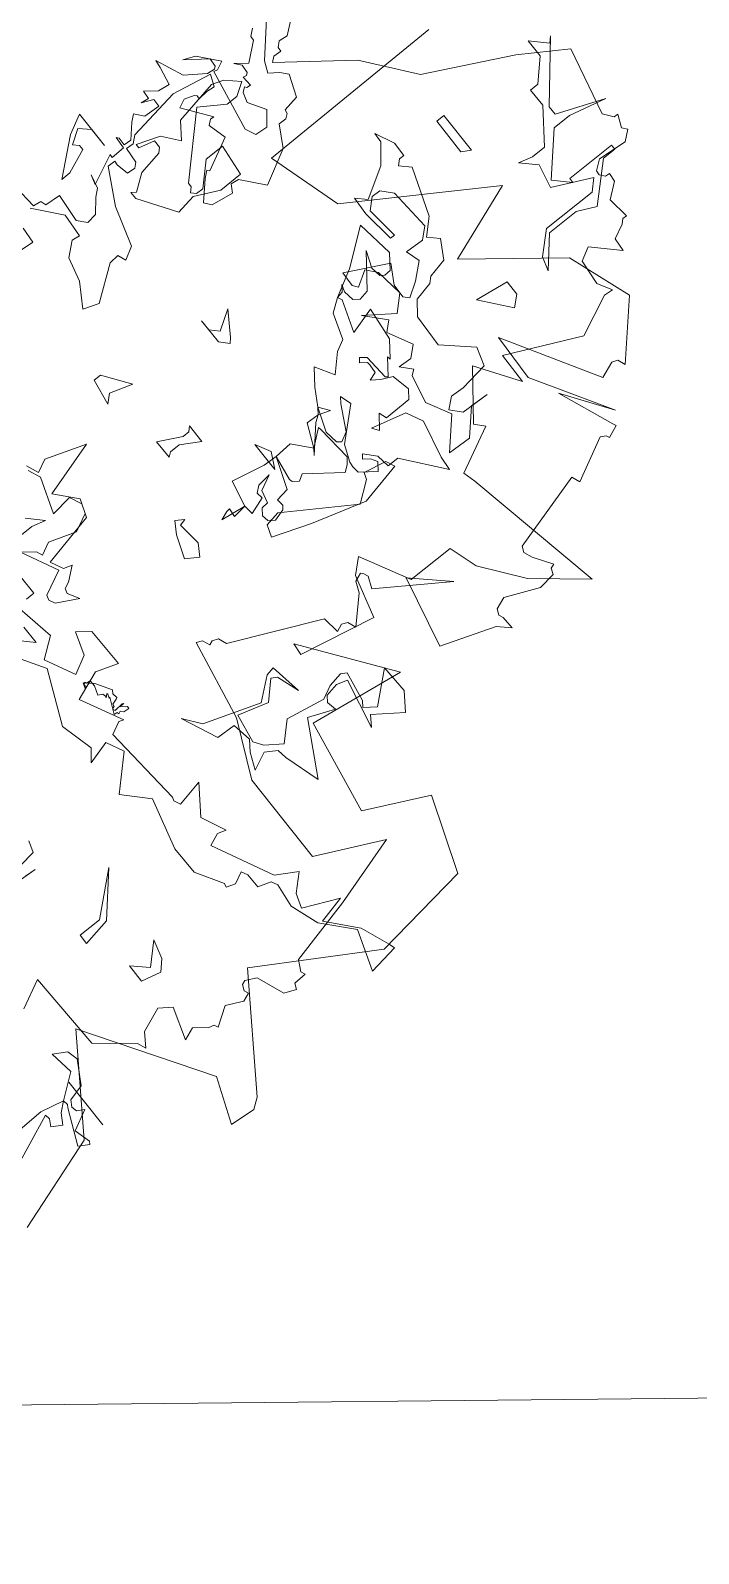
# Model space of a CAD drawing. Header units: metres. Extents: x -71 to 881, y -503 to 661.
# Drawn here: x 175.3 to 178.03, y -331.13 to -324.91 of the extents above; entities that cross this region are included whole.
import ezdxf

# ---------------------------------------------------------------- set-up
doc = ezdxf.new("R2010")
doc.units = ezdxf.units.M
doc.layers.add('04. Pisos', color=8, linetype='Continuous', lineweight=5)
doc.layers.add('ARBRE', color=100, linetype='Continuous', lineweight=13, true_color=0x00ff3f)

# ---------------------------------------------------------------- blocks, each defined once
blk = doc.blocks.new('WMF2', base_point=(0, 0.01))
at = {"color": 251, "lineweight": 0, "true_color": 0x636466}
for points in [[(81.23, -212.64), (86.45, -202.37), (92.4, -197.64), (98.49, -189.57), (98.99, -190.16), (98.92, -191.16), (99.46, -191.2), (99.98, -191.79), (99.88, -192.88), (107.36, -202.17)], [(8.81, -80.93), (12.69, -92.64), (23.58, -100.08), (8.83, -109.56), (3.27, -107.44), (3.01, -110.61), (3.9, -111.79), (16.57, -120.44), (8.22, -134.47), (9.81, -146.85), (18.98, -150.2), (22.71, -142.59), (34.39, -144.58), (32.65, -156.43), (43.16, -148.65), (41.63, -148.52), (39.67, -158.01), (44.92, -159.4), (46.44, -161.06), (40.43, -164.26), (40.42, -170.12), (36.91, -171.27), (31.95, -175.08), (27.13, -180.99), (44.83, -177.37), (46.41, -176.96), (49.12, -182.48), (50.2, -181.46), (55.69, -185.68), (50.55, -189.17), (54.41, -189.22), (50.23, -198.2), (52.48, -203.12), (52.39, -204.21), (54.12, -203.26), (57.28, -203.53), (58.15, -205.15), (55.25, -208.11), (56.89, -208.24), (57.74, -209.97), (58.25, -210.45), (58.2, -211), (60.88, -210.67), (62.28, -212.43), (63.37, -212.54), (63.42, -211.98), (64, -211.48), (64.56, -211.53), (65.45, -212.71), (65.14, -216.33), (66.13, -217.51), (66.73, -217.02), (68.24, -217.69), (68.28, -217.15), (69.45, -216.26), (77.76, -218.17), (81.23, -212.64), (81.23, -212.64)], [(29.28, -96.73), (30.97, -100.19), (21.09, -100.49), (17.67, -104.7), (16.66, -105.12), (18.28, -106.23), (19.48, -109.18), (18.41, -110.67), (14.49, -109.41), (15.1, -110.95), (13.93, -112.47), (13.73, -113.15), (13.23, -113.37), (14.72, -115.61), (13.76, -117.64), (14.16, -118.66), (14.68, -118.45), (15.39, -118.76), (15.6, -119.27), (14.94, -120.61), (11.56, -121.96), (10.97, -123.39), (11.67, -123.68), (11.74, -125.32), (12.27, -125.11), (13.58, -125.77), (15.6, -134.05), (18.21, -142.77), (22.11, -134.68), (33.61, -134.71), (40.51, -137.9), (50.45, -139.73), (50.16, -140.44), (49.24, -140.81), (49.44, -141.32), (49.15, -142.04), (48.13, -142.44), (43.19, -153.31), (41.06, -153.59), (41.43, -154.51), (41.13, -155.22), (40.11, -155.63), (43.05, -158.46), (44.35, -159.02), (44.76, -160.04), (44.45, -160.3), (43.92, -160.51), (42.49, -159.91), (37.1, -168.03), (40.97, -163.9), (32.15, -161.95), (29.82, -168.64), (28.52, -170), (30.14, -169.93), (30.65, -169.72), (31.37, -170.03), (31.94, -171.46), (30.17, -175.61), (30.45, -177.74), (31.15, -178.04), (31.35, -178.56), (33.6, -177.07), (34.61, -176.66), (35.32, -176.96), (38.04, -186.65), (37.02, -187.05), (39.7, -192.27), (39.35, -192.88), (38.94, -193.04), (39.56, -194.57), (39.97, -194.4), (46.81, -191.62), (41.05, -195.63), (50.47, -189.97), (56.38, -190.15), (44.99, -196.88), (45.76, -198.84), (45.47, -199.54), (44.55, -199.92), (50.64, -205.39), (58.51, -202.62), (66.66, -192.17), (70.16, -201.76), (80.62, -185.19), (89.7, -182.43), (90.01, -206.45)], [(102.97, -192.24), (99.24, -188.97), (97.85, -188.34), (97.03, -189.52), (96.18, -190.24), (93.53, -189.23), (93.18, -187.24), (92.71, -187.16), (92.29, -186.66), (92.32, -185.67), (89.73, -184.22), (87.53, -180.05), (90.18, -177.78), (90.31, -176.8), (89.34, -176.22), (89.8, -173.49), (90.58, -172.83), (92.72, -174.77), (93.38, -175.55), (93.1, -175.8), (95.08, -179.67), (97.34, -179.08), (97.82, -179.64), (97.78, -180.15), (101.14, -177.68), (101.63, -178.7), (101.22, -179.9), (100.95, -180.15), (100.54, -180.1), (100.64, -181.36), (100.55, -182.4), (102.01, -182.98), (102.92, -178.07), (101.94, -171.52), (101.24, -170.69), (101.31, -169.75), (99.34, -169.6), (98.87, -169.05), (98.94, -168.01), (100.49, -167.68), (101, -167.72), (101.03, -166.73), (96.75, -164.41), (91.89, -162.99), (91.03, -161.43), (92.05, -161.03), (91.94, -159.79), (89, -155.76), (89.67, -153.85), (92.49, -155.57), (95.44, -156.33), (96.81, -157.94), (96.68, -158.92), (99.66, -159.16), (102.89, -156.4)], [(101.56, -154.29), (99.54, -154.17), (99.73, -151.7)], [(105.88, -156.64), (102.86, -156.92), (102.73, -157.89), (102.04, -158.1), (101.88, -160.07), (98.36, -159.78), (97.31, -160.68), (97.47, -161.98), (99.06, -163.31), (99.78, -164.14), (101.47, -164.52), (100.3, -164.17), (101.94, -167.79), (101.51, -167.75), (101.59, -169.52), (103.08, -169.59), (102.8, -169.82), (101.82, -169.79), (101.75, -170.73), (103.34, -172.15), (104, -172.92), (102.95, -173.82), (102.84, -175.84), (103.82, -175.87), (104.45, -174.47), (104.32, -175.45), (105.36, -175.53), (104.26, -176.94), (104.08, -178.42), (106.33, -178.82), (107.3, -178.94), (103.92, -180.38), (102.29, -182.75), (102.16, -183.73), (102.39, -184), (103.43, -184.08), (105.34, -181.48), (104.76, -182.94), (102.36, -184.98), (101.88, -183.96), (101.97, -183.49), (94.36, -182.12), (93.06, -182.73), (92.94, -184.28), (94.55, -185.59), (96.67, -184.27), (97.88, -184.67), (98.3, -185.17), (98.08, -185.36), (98.04, -185.87), (99.3, -185.77), (99.21, -186.22), (99.44, -186.5), (100.48, -186.59), (101.25, -185.92), (100.16, -187.33), (101.95, -189.45), (102.48, -189.49), (103.14, -190.28)], [(18.5, -90.74), (17.84, -93.61), (20.02, -96.45), (22.98, -96.02), (22.05, -97.63), (20.72, -98), (17.93, -96.37), (17.41, -94.37), (16.65, -93.94), (15.97, -94.11), (15.49, -94.96), (14.21, -92.52), (12.21, -93.06), (11.86, -92.86), (12.6, -91.6), (16.89, -93.51), (17.23, -93.72), (17.84, -93.61), (16.91, -92.52), (15.64, -91.79), (16.37, -90.52), (17.22, -91.02), (17.83, -90.91), (14.87, -83.79)], [(18.28, -83.52), (18.5, -90.74), (18.5, -90.74)], [(12.72, -95.5), (19.16, -95.5), (12.72, -95.5), (12.72, -95.5)], [(44.45, -109.59), (43.06, -109.17), (42.78, -107.03)], [(41.44, -105.97), (41.35, -108.07), (41.41, -106.7)], [(31.94, -110.31), (36.07, -115.05), (31.32, -110.9), (30.71, -107.38), (31.94, -107.38), (31.94, -110.31), (31.94, -110.31)], [(23.77, -111.52), (26.08, -113.84), (23.77, -113.24), (22.56, -112.13), (23.16, -109.69), (25.47, -109.69), (23.77, -111.52), (23.77, -111.52)], [(79.32, -137.06), (77.83, -137.7), (78.59, -139.25), (76.91, -144.21), (74.85, -137.35), (72.31, -139.57), (70.12, -138.82), (68.65, -132.15), (67.1, -132.91), (66.75, -133.95), (65.48, -132.37), (65.1, -131.6), (64.53, -131.41), (63.1, -132.21), (64.5, -129.59), (65.26, -129.22), (65.84, -129.4), (67.29, -132.34), (71.77, -130.12), (70.62, -131.65), (69.87, -131.93), (70.65, -133.46), (69.51, -136.82), (70.57, -138.98), (71.73, -139.36), (73.23, -138.72), (72.87, -136.03), (77.25, -137.51), (78.75, -136.87)], [(67.74, -125.68), (61.86, -126.76), (60.09, -124.38), (56.38, -126.21), (57.56, -128.41), (60.34, -129.35), (59.17, -130.88), (54.25, -131.01), (55.18, -128.25), (53.81, -124.69), (48.67, -127.32), (48.87, -126.75), (48.11, -125.21), (37.91, -126.12), (37.44, -125.97), (36.67, -126.35), (37.35, -129.67), (33.92, -127.23), (30.88, -128.65), (31.23, -127.59), (30.59, -126.09), (23.17, -129.77), (21.67, -132.34), (19.86, -130.44), (18.12, -129.86), (16.15, -134.19), (15.36, -130.85), (11.87, -133.9), (8.32, -135.28), (7.59, -135.54), (7.07, -131.77), (12.02, -133.45), (15.55, -130.27), (19.06, -129.03), (22.02, -129.38), (22.79, -129), (23.33, -127.38), (25.15, -127.33), (25.92, -126.95), (25.23, -125.56), (25.63, -124.43), (26.08, -124.57), (29.34, -122.59), (32.94, -122.53), (39.22, -124.13), (42.07, -121.37), (45.72, -125.04), (47.88, -123.97), (47.05, -121.13), (48.46, -122.25), (52.55, -121.18), (59.04, -124.03), (62.95, -121.62)], [(74.56, -133.08), (72.85, -134.78), (73.33, -133.08), (73.33, -131.26)], [(69.33, -128.34), (67, -128.34), (67, -127.23)], [(64.57, -124.92), (62.26, -124.92), (64.09, -123.1)], [(54.16, -127.33), (52.25, -128.51), (51.85, -128.21), (51.22, -128.34), (51.11, -128.15), (50.9, -127.48), (50.6, -127.43), (50.52, -127.17), (50.44, -127.11), (50.17, -127.21), (50.23, -128.35), (50.16, -128.51), (50.16, -128.08), (50.07, -128.03), (49.62, -128.66), (49.33, -128.62), (49.38, -127.89), (49.74, -127.62), (49.57, -127.32), (49.82, -127.23), (49.84, -126.81), (51.76, -127.71), (51.74, -127.58), (52.22, -127.74), (52.33, -127.68), (51.98, -127.29), (52.17, -127.38), (52.57, -127.26), (52.83, -126.75), (53.96, -127.11), (54.74, -127.1), (54.8, -126.57), (54.93, -126.53), (54.96, -126.46), (54.93, -126.32), (54.74, -126.22), (54.51, -126.31), (54.41, -126.05), (55.06, -126.28), (54.16, -127.33), (54.16, -127.33)], [(28.56, -153.92), (30.94, -150.53), (29.67, -149.64), (35.82, -150.93), (36.23, -149.61), (35.92, -147.95), (35.22, -147.45), (34.02, -147.66), (35.31, -144.47), (28.78, -140.9), (33.22, -139.51), (34.42, -139.31), (35.29, -137.92), (34.3, -135.76), (36.32, -136.63), (37.59, -137.52), (39.98, -137.11), (40.07, -134.73), (44.54, -132.73), (42.46, -134.33), (40.08, -141.29), (42.26, -143.89), (42.45, -144.97), (38.49, -145.64), (41.28, -144.68), (41.66, -143.99), (39.59, -141.99), (40.67, -138.22), (37.1, -137.61), (35.99, -138.41), (34.61, -140.39), (36.71, -142.49), (35.82, -147.35), (36.59, -148.94), (36.91, -150.74), (36.53, -151.43), (32.84, -150.83), (32.14, -150.33), (31.15, -151.75), (34.23, -155.28), (30.66, -155.41), (28.56, -153.92), (28.56, -153.92)], [(59.05, -144.81), (61.87, -145.83), (63.32, -146.72), (62.67, -147.76), (62.48, -146.91), (59.55, -147.25), (58.09, -146.36), (59.05, -144.81), (59.05, -144.81)], [(82.25, -150.59), (79.04, -152.94), (79.92, -150.11), (79.04, -149.13), (82.25, -149.63), (82.25, -150.59), (82.25, -150.59)], [(59.93, -151.15), (60.32, -152.23), (60.38, -152.67), (59.29, -152.55), (59.49, -154.26), (58.26, -154.43), (58.99, -156.48), (59.78, -156.36), (60.39, -157.12), (60.6, -158.84), (59.69, -157), (58.12, -156.61), (58.04, -155.76), (57.3, -155.21), (56.47, -155.37), (55.94, -156.07), (56.34, -157.53), (56.79, -157.86), (57.66, -157.75), (57.9, -159.41), (61.78, -160.83), (58.66, -160.38), (58.28, -160.48), (57.75, -161.18), (58.26, -161.95), (55.2, -166.06), (55.75, -166.8), (56.5, -167.36), (60.96, -166.95), (61.31, -166.89), (59.77, -164.96), (59.07, -164.44), (62, -167.02), (62.51, -167.79), (63.26, -168.35), (60.34, -167.25), (58.66, -167.5), (58.28, -168), (58.89, -169.15), (61.9, -170.7), (62.6, -171.21), (61.18, -171.65), (57.84, -168.06), (55.81, -167.24), (55.17, -167.15), (54.29, -167.27), (52.87, -169.18), (53.82, -169.88), (54.6, -169.37), (55.15, -168.63), (55.66, -169.01), (54.32, -170.26), (52.66, -170.5), (52.66, -171.97), (47.81, -175.9), (49.56, -176.04), (54.15, -177.07), (56.26, -176.06), (57.34, -171.75), (56.54, -172.31), (58.19, -173.55), (57.21, -173.91), (57.26, -177.31), (58.26, -178.06), (60.53, -177.56), (61.17, -176.18), (61.91, -175.17), (62.25, -176.19), (63.37, -176.26), (63.72, -176.21), (64.28, -175.46), (64.78, -175.83), (64.22, -176.58), (61.08, -176.8), (60.89, -177.07), (62.8, -178.48), (62.37, -178.54), (64.31, -180), (68.46, -180.44), (67.52, -177.18), (71.39, -178.5), (71.97, -178.23), (72.13, -179.07), (72.84, -179.59), (71.95, -179.32), (70.65, -179.51), (70.12, -180.21), (70.34, -181.46), (74.19, -184.37), (72.12, -183.59), (70.89, -183.77), (70.51, -184.27), (70.59, -185.1), (72.3, -186.38), (76.95, -185.71), (73.74, -181.48), (71.97, -178.23), (70.82, -176.69), (67.68, -175.65), (66.98, -174.25), (64.97, -172.31), (67.26, -170.98), (65.32, -169.52), (63.26, -168.35), (62.04, -169.25), (62.51, -167.79), (62.6, -166.17), (59.77, -164.96), (61.9, -163.05), (61.78, -160.83), (61.83, -159.09), (62.73, -154.97), (59.49, -154.26), (59.93, -151.15), (59.93, -151.15)], [(70.48, -153.72), (70.48, -154.59), (70.98, -155.09), (68.65, -155.09), (70, -152.75), (70, -151.4), (69.61, -150.88), (71.95, -150.88), (70.48, -153.72), (70.48, -153.72)], [(56.45, -156.83), (51.18, -165.09), (52.99, -167.49), (53.79, -167.78), (53.24, -170.6), (52.14, -171.11), (51.01, -165.85), (52.98, -159.15), (54.67, -154.45), (56.12, -154.97), (56.45, -156.83), (56.45, -156.83)], [(62.6, -160.74), (60.66, -159.76), (64.44, -159.76), (62.6, -160.74), (62.6, -160.74)], [(105.63, -167.93), (106.73, -166.71), (105.63, -165.01), (105.03, -165.6), (104.42, -165.6), (103.21, -162.7), (103.21, -161.47), (106.73, -165.6), (107.95, -167.93), (103.21, -167.93), (105.63, -167.93), (105.63, -167.93)], [(78.47, -163.95), (77.51, -164.92), (78.97, -167.27), (76.15, -165.41), (75.64, -164.92), (76.63, -163.95), (79.84, -163.95), (78.47, -163.95), (78.47, -163.95)], [(96.52, -167.41), (97.97, -169.37), (98.48, -172.36), (98.99, -172.89), (99.94, -172.89), (100.46, -170.92), (100.97, -170.92), (99.94, -173.81), (97.97, -175.37), (99.94, -176.82), (100.97, -182.31), (100.46, -183.77), (98.99, -185.32), (97.97, -183.77), (97.97, -182.31), (99.94, -179.3), (93.53, -172.89), (93, -172.89), (92.49, -172.36), (91.96, -172.89), (91.96, -173.81), (94.45, -176.31), (94.45, -178.79), (90.5, -178.38), (90.5, -175.37), (91.96, -172.36), (91.54, -169.88), (96, -166.89), (96.93, -166.89), (96.52, -167.41), (96.52, -167.41)], [(52.76, -180.21), (55.75, -178.63), (59.24, -179.37), (59.71, -180), (60.98, -178.83), (60.92, -180.53), (62.07, -181.8), (65.07, -180.21), (66.12, -181.35), (68.53, -179.14), (66.06, -182.57), (67.81, -184.35), (71.26, -183.89), (72.51, -182.83), (71.38, -180.95), (72, -180.48), (73.83, -180.56), (71.19, -185.7), (68.92, -184.4), (67.21, -184.32), (66.57, -184.91), (67.73, -186.66), (69.36, -188.54), (71.08, -188), (71, -190.33), (72.16, -191.6), (77.42, -191.2), (78.69, -190.03), (78.74, -188.92), (77.57, -187.67), (73.52, -188.11), (73.54, -187.51), (77.6, -187.05), (79.9, -187.14), (78.75, -188.32), (80.93, -191.95), (83.16, -193.74), (84.39, -193.79), (82.02, -194.91), (80.2, -194.84), (80.22, -194.22), (79.64, -193.6), (78.5, -194.76), (72.73, -192.72), (70.97, -190.94), (69.83, -192.11), (67.56, -190.81), (67.04, -188.46), (66.45, -187.83), (65.94, -185.49), (64.29, -184.21), (60.16, -184.05), (57.09, -187.45), (54.82, -186.75), (54.35, -183.2), (54.41, -181.49), (53.37, -180.24), (52.1, -181.39), (51.95, -184.94), (52.04, -182.63), (49.22, -180.06), (49.34, -177.15), (52.76, -180.21), (52.76, -180.21)], [(59.05, -195.06), (57.96, -193.84), (61.5, -190.92), (60.89, -195.06), (59.05, -195.06), (59.05, -195.06)], [(62.92, -202.64), (62.92, -209.57), (64.13, -210.8), (66.44, -206.05), (69.38, -206.67), (71.07, -204.94), (70.59, -206.67), (70.59, -208.49), (74.6, -211.4), (76.92, -211.4), (76.92, -212.49), (79.35, -214.81), (81.66, -214.81), (79.84, -216.64), (80.44, -217.25), (73.99, -211.89), (72.89, -211.89), (70.59, -217.73), (71.68, -213.12), (71.68, -210.8), (67.05, -206.67), (65.23, -208.49), (65.83, -208.49), (65.83, -214.81), (65.23, -214.81), (65.23, -213.12), (61.21, -208.97), (62.31, -206.67), (62.31, -202.64), (58.89, -199.71), (60.6, -200.21), (62.92, -202.64), (62.92, -202.64)], [(80.95, -201.5), (75.73, -201.5), (76.34, -200.42), (80.95, -200.42), (80.95, -201.5), (80.95, -201.5)]]:
    blk.add_lwpolyline(points, dxfattribs=at)

msp = doc.modelspace()

# ---------------------------------------------------------------- linework, layer by layer
at = {"layer": '04. Pisos'}
msp.add_lwpolyline([(93.3476, -251.3342), (114.8833, -251.1686), (115.3464, -331.1276), (273.9165, -329.5215)], dxfattribs=at)

# ---------------------------------------------------------------- block references
at = {"layer": 'ARBRE', "color": 251, "lineweight": 5, "true_color": 0x636466, "xscale": 0.03451886634015593, "yscale": 0.03451886634015593, "zscale": 0.03451886634015593, "rotation": 128.5771086415459}
msp.add_blockref('WMF2', (173.2934, -331.7755), dxfattribs=at)

doc.saveas('drawing.dxf')
